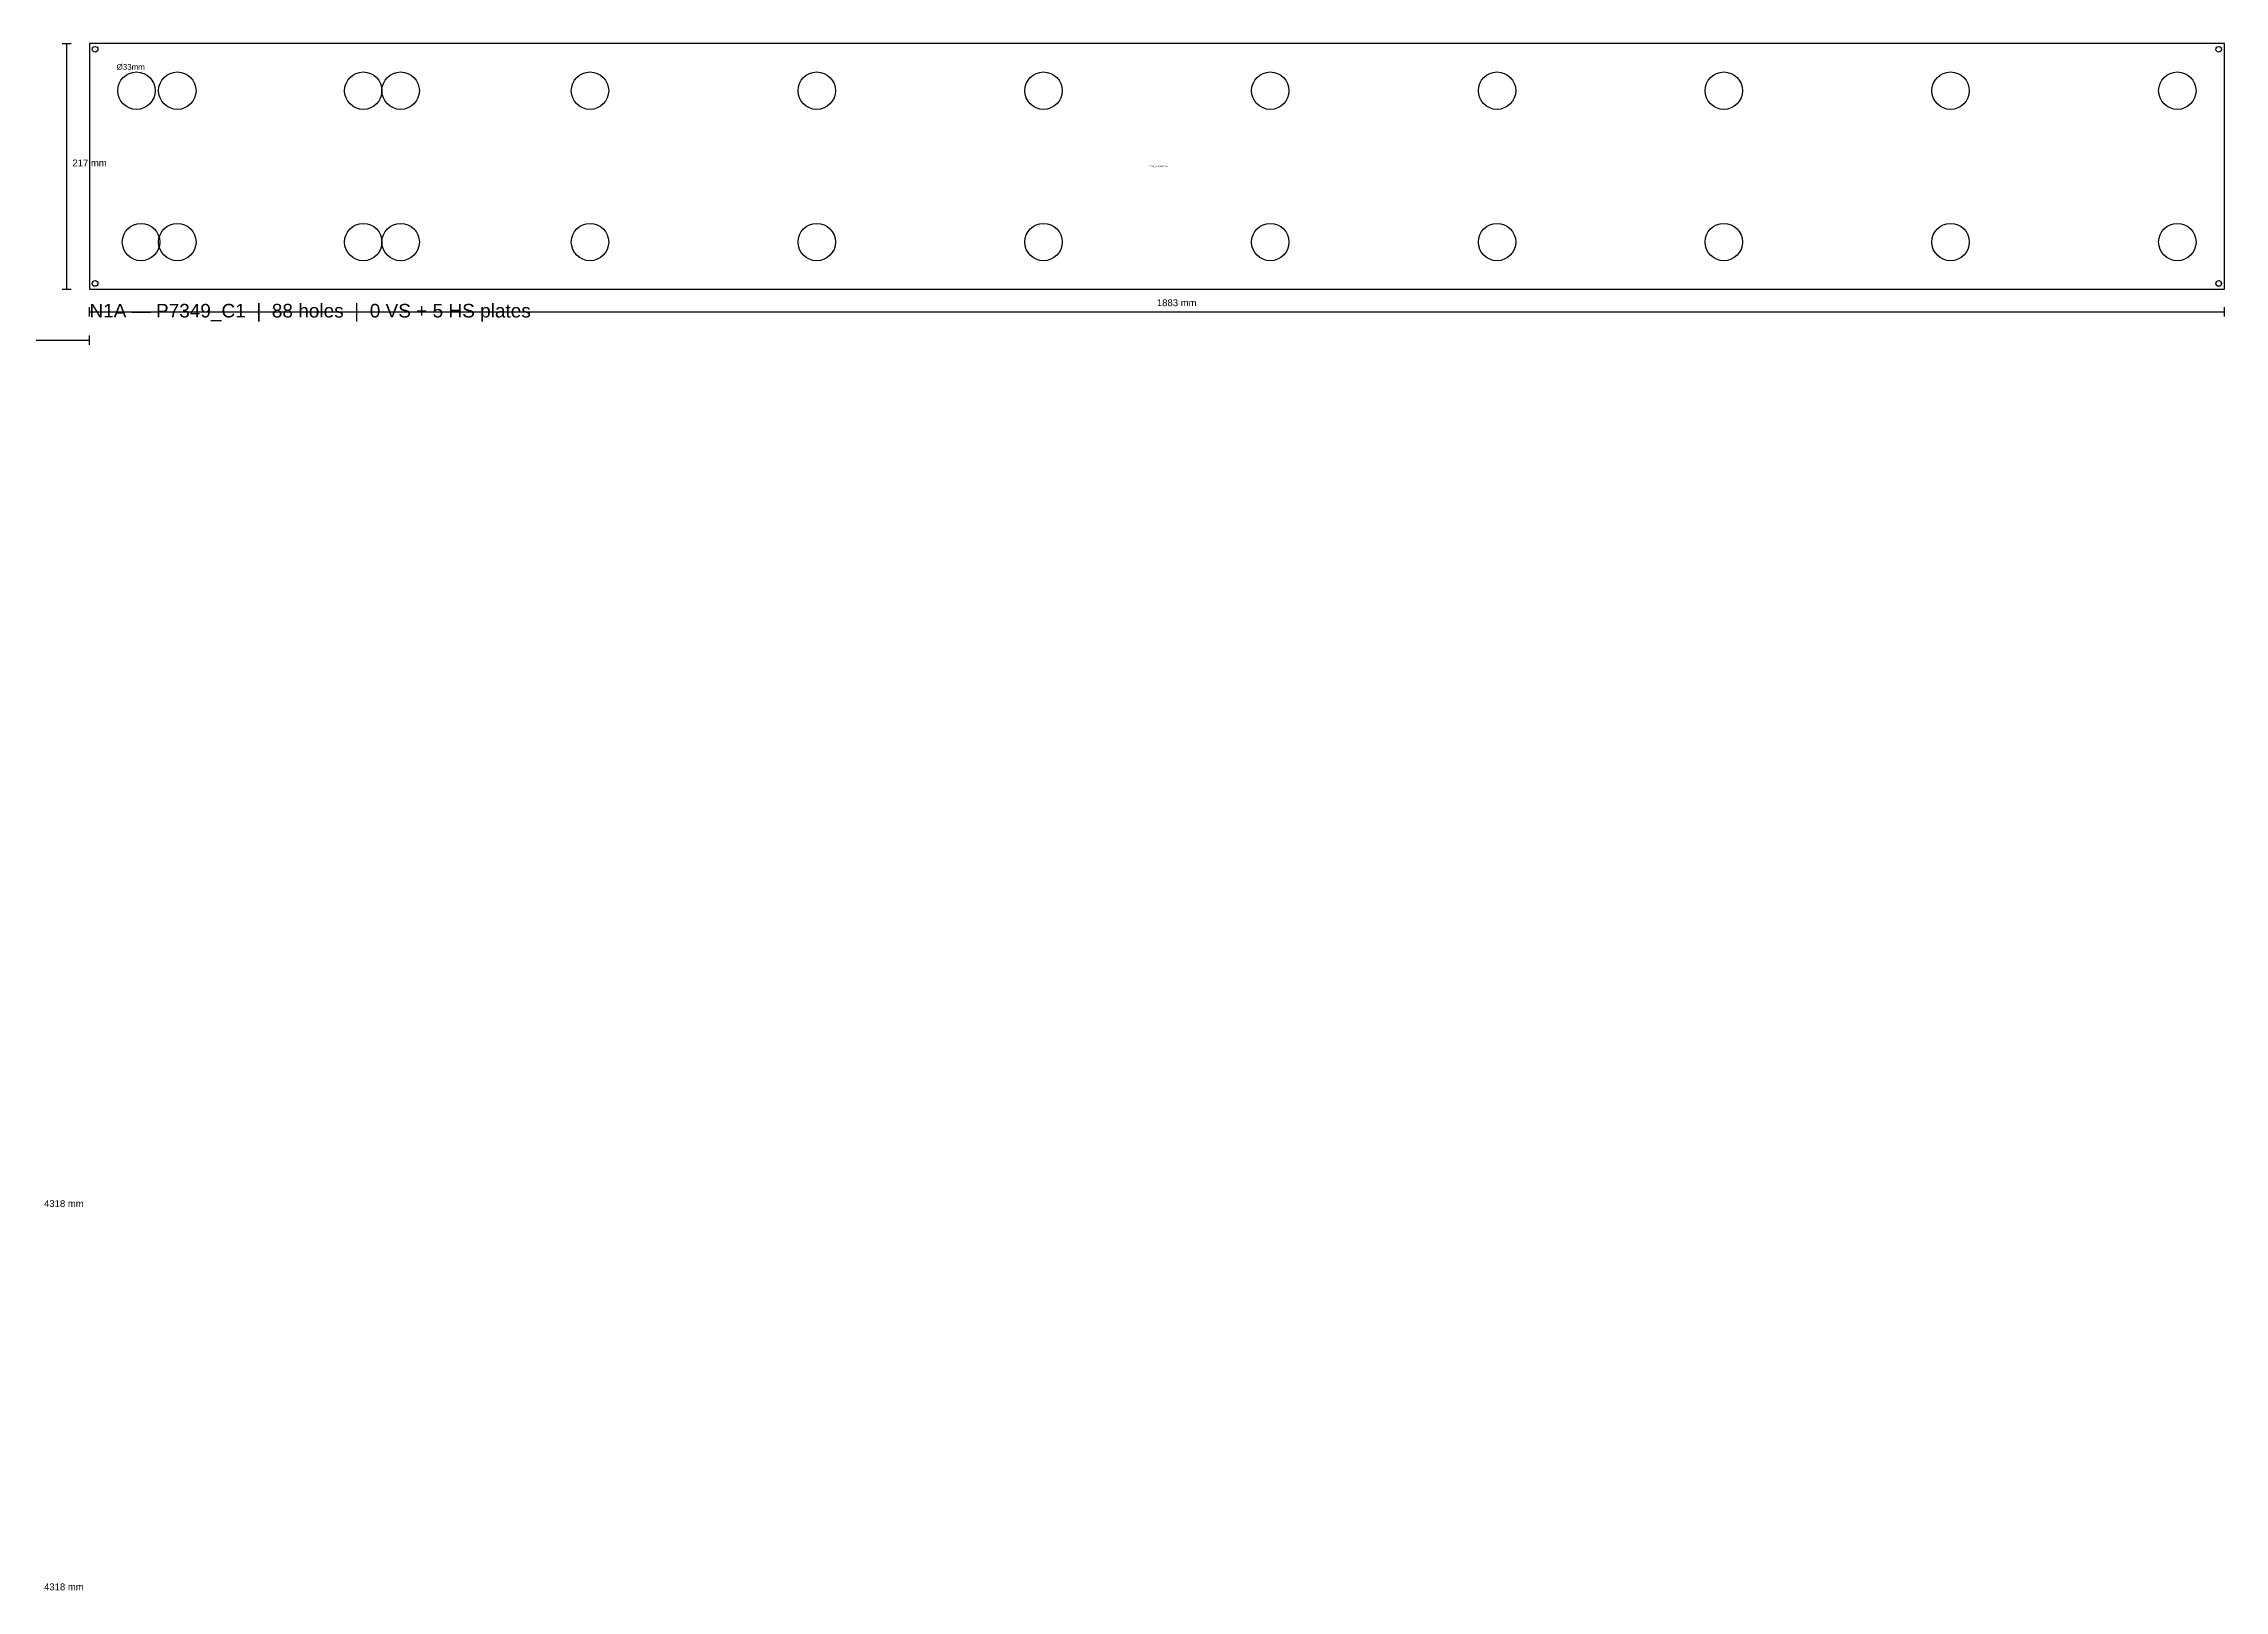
# Model space of a CAD drawing. Extents: x -8460 to 1973, y -4230 to 1658.
# Drawn here: x 40 to 1963, y -1057 to 306 of the extents above; entities that cross this region are included whole.
import ezdxf

# ---------------------------------------------------------------- set-up
doc = ezdxf.new("R2010")
doc.units = 0
for name, color, linetype in [('DIMS', 7, 'CONTINUOUS'), ('HOLES', 7, 'CONTINUOUS'), ('PLATE_OUTLINE', 1, 'CONTINUOUS'), ('SCREW_HOLES', 7, 'CONTINUOUS'), ('TEXT', 7, 'CONTINUOUS')]:
    doc.layers.add(name, color=color, linetype=linetype)
doc.styles.add('ARIAL', font='arial.ttf')

msp = doc.modelspace()

# ---------------------------------------------------------------- linework, layer by layer
at = {"layer": 'DIMS'}
for p, q in [((56, 306.5), (64, 306.5)), ((60, 90), (60, 306.5)), ((56, 90), (64, 90)), ((80, 66), (80, 74)), ((80, 70), (1963, 70)), ((1963, 66), (1963, 74)), ((-522.9, 45), (80, 45)), ((80, 41), (80, 49))]:
    msp.add_line(p, q, dxfattribs=at)
at = {"layer": 'HOLES'}
for centre in [(121.5, 265), (157.5, 265), (321.5, 265), (354.5, 265), (521.5, 265), (721.5, 265), (921.5, 265), (1121.5, 265), (1321.5, 265), (1521.5, 265), (1721.5, 265), (1921.5, 265), (125.5, 131.5), (157.5, 131.5), (321.5, 131.5), (354.5, 131.5), (521.5, 131.5), (721.5, 131.5), (921.5, 131.5), (1121.5, 131.5), (1321.5, 131.5), (1521.5, 131.5), (1721.5, 131.5), (1921.5, 131.5)]:
    msp.add_circle(centre, 16.5, dxfattribs=at)
at = {"layer": 'PLATE_OUTLINE'}
for p, q in [((1963, 306.5), (80, 306.5)), ((80, 306.5), (80, 90)), ((1963, 90), (1963, 306.5)), ((80, 90), (1963, 90))]:
    msp.add_line(p, q, dxfattribs=at)
at = {"layer": 'SCREW_HOLES'}
for centre in [(85, 301.5), (1958, 301.5), (85, 95), (1958, 95)]:
    msp.add_circle(centre, 2.5, dxfattribs=at)

# ---------------------------------------------------------------- texts
at = {"layer": 'DIMS', "style": 'ARIAL'}
for s, p in [('217 mm', (65, 198.3)), ('1883 mm', (1021.5, 75)), ('4318 mm', (40, -719.4)), ('4318 mm', (40, -1057.4))]:
    msp.add_text(s, height=6, dxfattribs=at).set_placement(p)
at = {"layer": 'TEXT', "style": 'ARIAL'}
for s, height, p in [('Ø33mm', 5, (104, 283.5)), ('P7349_C1 - N1A-HS - 001', 1, (1014.6, 197.8)), ('N1A — P7349_C1  |  88 holes  |  0 VS + 5 HS plates', 12, (80, 65))]:
    msp.add_text(s, height=height, dxfattribs=at).set_placement(p)

doc.saveas('drawing.dxf')
